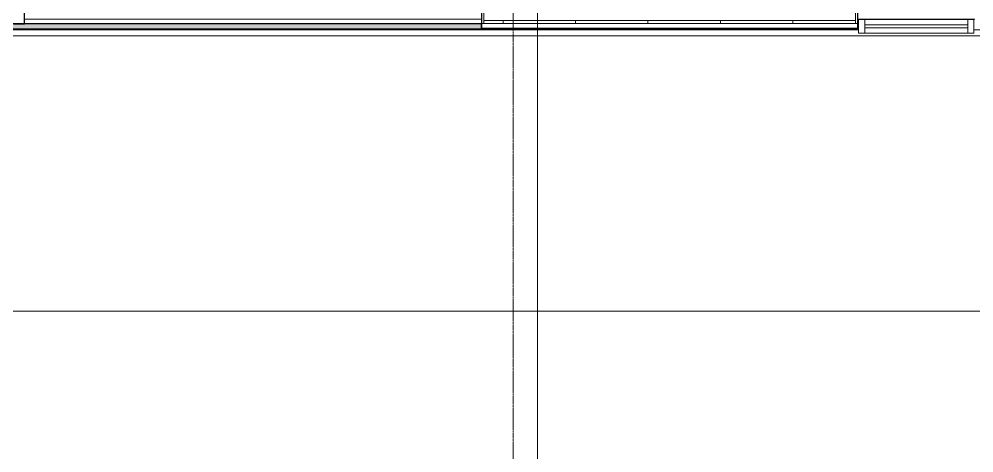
# Model space of a CAD drawing. Header units: inches. Extents: x 25369 to 33161, y -23509 to -20274.
# Drawn here: x 31448.8 to 31765.1, y -22939 to -22795.3 of the extents above; entities that cross this region are included whole.
import ezdxf

# ---------------------------------------------------------------- set-up
doc = ezdxf.new("R2010")
doc.units = ezdxf.units.IN
doc.header["$MEASUREMENT"] = 0
doc.linetypes.add('Grid Line 1_2_', pattern=[0.875, 0.5, -0.125, 0.125, -0.125])
for name, color, linetype, lineweight in [('A-FLOR', 192, 'Continuous', 9), ('A-GLAZ-CURT', 52, 'Continuous', 9), ('A-GLAZ-CWMG', 51, 'Continuous', 9), ('A-WALL', 113, 'Continuous', 9), ('A-WALL-PATT', 111, 'Continuous', 25), ('C-TOPO', 7, 'Continuous', 9), ('Conc', 7, 'Continuous', 13), ('I-WALL', 2, 'Continuous', 9), ('L-SITE-WALL', 31, 'Continuous', 9), ('S-BEAM', 12, 'Continuous', 9), ('S-GRID', 1, 'Continuous', 9)]:
    doc.layers.add(name, color=color, linetype=linetype, lineweight=lineweight)

# ---------------------------------------------------------------- blocks, each defined once
blk = doc.blocks.new('Locker Rooms and Restrooms_rvt-2-Overall Floor Plan')
at = {"layer": 'A-FLOR', "color": 143}
blk.add_line((25521.39, -22796.91), (25672.83, -22796.91), dxfattribs=at)
at = {"layer": 'I-WALL', "color": 250, "lineweight": 25}
for p, q in [((25521.39, -22796.91), (25521.39, -22695.43)), ((25517.89, -22796.91), (25521.39, -22796.91))]:
    blk.add_line(p, q, dxfattribs=at)
blk = doc.blocks.new('Struct_Xcel_Sports Complex_rvt-2-Overall Floor Plan')
at = {"layer": 'L-SITE-WALL', "color": 7}
blk.add_line((25797.83, -22798.8), (25244.39, -22798.8), dxfattribs=at)
blk = doc.blocks.new('Rectangular Mullion - Exterior 2_ x 4_5_-1142359-Overall Floor Plan')
at = {"layer": 'A-GLAZ-CWMG', "lineweight": 13}
for p, q in [((-2, 1.5), (0, 1.5)), ((-2, -3), (-2, 1.5)), ((0, 1.5), (0, -3)), ((0, -3), (-2, -3))]:
    blk.add_line(p, q, dxfattribs=at)
blk = doc.blocks.new('Rectangular Mullion - Exterior 2_ x 4_5_-1142353-Overall Floor Plan')
at = {"layer": 'A-GLAZ-CWMG', "lineweight": 13}
for p, q in [((0, 1.5), (-2, 1.5)), ((-2, 1.5), (-2, -3)), ((0, -3), (0, 1.5)), ((-2, -3), (0, -3))]:
    blk.add_line(p, q, dxfattribs=at)
blk = doc.blocks.new('Girt_C - 8_D-1405500-Overall Floor Plan')
at = {"layer": 'S-BEAM'}
for p, q in [((25521.39, -22795.3), (25672.89, -22795.3)), ((25797.58, -22795.3), (25836.27, -22795.3))]:
    blk.add_line(p, q, dxfattribs=at)
blk = doc.blocks.new('System Panel - INSULATED LOW-E GLAZING _SEE ELEVATIONS FOR U-FACTOR_ SHGC_ _ LT_-827454-Overall Floor Plan')
at = {"layer": 'A-GLAZ-CURT'}
for p, q in [((17.09375, 1.25), (-17.09375, 1.25)), ((-17.09375, 1.25), (-17.09375, 0.25)), ((-17.09375, 0.25), (-17.09375, 1.25)), ((17.09375, 1.25), (-17.09375, 1.25)), ((-17.09375, 0.25), (17.09375, 0.25)), ((-17.09375, 0.25), (17.09375, 0.25)), ((17.09375, 0.25), (17.09375, 1.25)), ((17.09375, 1.25), (17.09375, 0.25))]:
    blk.add_line(p, q, dxfattribs=at)
blk = doc.blocks.new('Rectangular Mullion - Exterior 2_ x 4_5_-1060760-Overall Floor Plan')
at = {"layer": 'A-GLAZ-CWMG'}
for p, q in [((25834.02, -22795.43), (25799.83, -22795.43)), ((25834.02, -22799.93), (25799.83, -22799.93))]:
    blk.add_line(p, q, dxfattribs=at)

msp = doc.modelspace()

# ---------------------------------------------------------------- hatches: boundary and pattern name
at = {"layer": 'A-WALL-PATT', "lineweight": 9, "transparency": 33554649}
msp.add_hatch(color=256, dxfattribs=at).paths.add_polyline_path([(31591.25, -22798.48), (31601.95, -22798.48), (31601.95, -22796.91), (31265.93, -22796.91), (31265.93, -22798.48), (31573.7, -22798.48)], flags=0)
at = {"layer": 'A-WALL-PATT', "lineweight": 9}
h = msp.add_hatch(dxfattribs=at)
h.set_pattern_fill('FP_18', color=256, style=0, pattern_type=2)
h.set_pattern_definition([(0, (5929.126, 0), (0, 24), []), (90, (5929.126, 0), (-24, 1e-15), [])])
h.paths.add_polyline_path([(31725.95, -22796.8), (31725.95, -22795.8), (31602.77, -22795.8), (31602.77, -22796.8), (31696.52, -22796.8)], flags=0)

# ---------------------------------------------------------------- linework, layer by layer
at = {"layer": 'A-WALL', "lineweight": 25}
for p, q in [((31602.02, -22786.55), (31602.02, -22798.62)), ((31726.7, -22798.62), (31726.7, -22786.55)), ((31601.95, -22796.91), (31265.93, -22796.91)), ((31601.95, -22798.48), (31601.95, -22796.91)), ((31265.93, -22798.48), (31601.95, -22798.48)), ((31602.02, -22798.62), (31726.7, -22798.62))]:
    msp.add_line(p, q, dxfattribs=at)
at = {"layer": 'A-WALL'}
for p, q in [((31602.77, -22787.3), (31602.77, -22796.8)), ((31725.95, -22796.8), (31725.95, -22787.3)), ((31726.7, -22796.8), (31602.02, -22796.8)), ((31725.95, -22795.8), (31602.77, -22795.8)), ((31726.7, -22798.3), (31602.02, -22798.3))]:
    msp.add_line(p, q, dxfattribs=at)
at = {"layer": 'C-TOPO'}
for p, q in [((30173.14, -22892.07), (31910.14, -22892.07)), ((31910.14, -22892.07), (30173.14, -22892.07))]:
    msp.add_line(p, q, dxfattribs=at)
at = {"layer": 'Conc'}
msp.add_line((30173.14, -22892.07), (31910.14, -22892.07), dxfattribs=at)
at = {"layer": 'L-SITE-WALL'}
for p, q in [((31173.51, -22798.8), (31726.95, -22798.8)), ((32216.02, -22800.8), (31173.51, -22800.8)), ((31765.14, -22798.8), (31910.14, -22798.8))]:
    msp.add_line(p, q, dxfattribs=at)
at = {"layer": 'S-GRID', "linetype": 'Grid Line 1_2_'}
for p, q in [((31620.52, -23095.8), (31620.52, -20550.05)), ((31612.52, -23317.24), (31612.52, -20902.43)), ((31620.52, -23413.24), (31620.52, -20902.43))]:
    msp.add_line(p, q, dxfattribs=at)

# ---------------------------------------------------------------- block references
at = {"lineweight": 5}
for name in ['Struct_Xcel_Sports Complex_rvt-2-Overall Floor Plan', 'Locker Rooms and Restrooms_rvt-2-Overall Floor Plan']:
    msp.add_blockref(name, (5929.13, 0), dxfattribs=at)
at = {"layer": 'A-GLAZ-CURT'}
msp.add_blockref('System Panel - INSULATED LOW-E GLAZING _SEE ELEVATIONS FOR U-FACTOR_ SHGC_ _ LT_-827454-Overall Floor Plan', (31746.05, -22798.43), dxfattribs=at)
at = {"layer": 'A-GLAZ-CWMG', "rotation": 180}
msp.add_blockref('Rectangular Mullion - Exterior 2_ x 4_5_-1142353-Overall Floor Plan', (31726.95, -22798.43), dxfattribs=at)
at = {"layer": 'A-GLAZ-CWMG'}
msp.add_blockref('Rectangular Mullion - Exterior 2_ x 4_5_-1060760-Overall Floor Plan', (5929.13, 0), dxfattribs=at)
at = {"layer": 'A-GLAZ-CWMG', "extrusion": (0, 0, -1), "rotation": 180}
msp.add_blockref('Rectangular Mullion - Exterior 2_ x 4_5_-1142359-Overall Floor Plan', (-31765.14, -22798.43), dxfattribs=at)
at = {"layer": 'S-BEAM'}
msp.add_blockref('Girt_C - 8_D-1405500-Overall Floor Plan', (5929.13, 0), dxfattribs=at)

doc.saveas('drawing.dxf')
